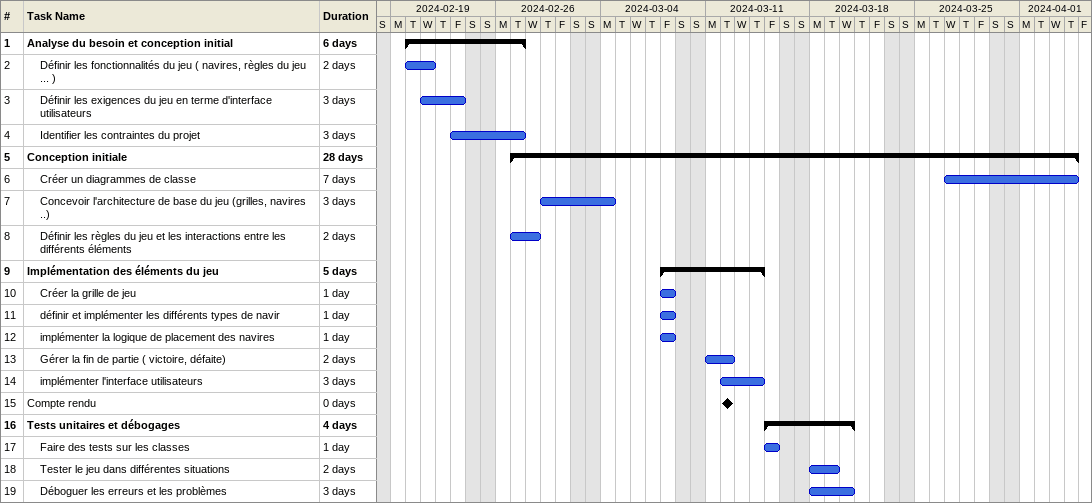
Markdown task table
| ID | Level | Task | Duration | Start | Finish |
|---|---|---|---|---|---|
| 1 | 1 | **Analyse du besoin et conception initial** | 6d | 2024-02-20 | 2024-02-27 |
| 2 | 2 | Définir les fonctionnalités du jeu ( navires, règles du jeu ... ) | 2d | 2024-02-20 | 2024-02-21 |
| 3 | 2 | Définir les exigences du jeu en terme d'interface utilisateurs | 3d | 2024-02-21 | 2024-02-23 |
| 4 | 2 | Identifier les contraintes du projet | 3d | 2024-02-23 | 2024-02-27 |
| 5 | 1 | **Conception initiale** | 28d | 2024-02-27 | 2024-04-04 |
| 6 | 2 | Créer un diagrammes de classe | 7d | 2024-03-27 | 2024-04-04 |
| 7 | 2 | Concevoir l'architecture de base du jeu (grilles, navires ..) | 3d | 2024-02-29 | 2024-03-04 |
| 8 | 2 | Définir les règles du jeu et les interactions entre les différents éléments | 2d | 2024-02-27 | 2024-02-28 |
| 9 | 1 | **Implémentation des éléments du jeu** | 5d | 2024-03-08 | 2024-03-14 |
| 10 | 2 | Créer la grille de jeu | 1d | 2024-03-08 | 2024-03-08 |
| 11 | 2 | définir et implémenter les différents types de navir | 1d | 2024-03-08 | 2024-03-08 |
| 12 | 2 | implémenter la logique de placement des navires | 1d | 2024-03-08 | 2024-03-08 |
| 13 | 2 | Gérer la fin de partie ( victoire, défaite) | 2d | 2024-03-11 | 2024-03-12 |
| 14 | 2 | implémenter l'interface utilisateurs | 3d | 2024-03-12 | 2024-03-14 |
| 15 | 1 | Compte rendu | 0d | 2024-03-12 | 2024-03-12 |
| 16 | 1 | **Tests unitaires et débogages** | 4d | 2024-03-15 | 2024-03-20 |
| 17 | 2 | Faire des tests sur les classes | 1d | 2024-03-15 | 2024-03-15 |
| 18 | 2 | Tester le jeu dans différentes situations | 2d | 2024-03-18 | 2024-03-19 |
| 19 | 2 | Déboguer les erreurs et les problèmes | 3d | 2024-03-18 | 2024-03-20 |
